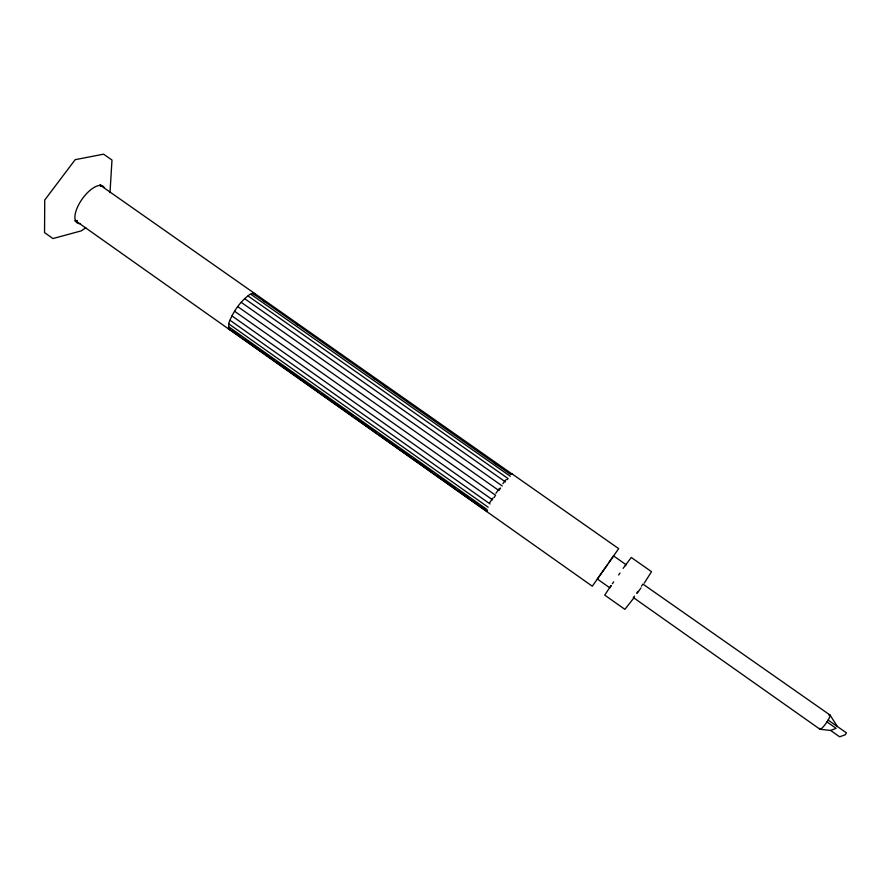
<?xml version="1.0" encoding="UTF-8"?>
<svg xmlns="http://www.w3.org/2000/svg" width="891" height="891" viewBox="0 0 891 891"><rect width="100%" height="100%" fill="white"/><g stroke="black" fill="none" stroke-linecap="round" stroke-linejoin="round"><path stroke-width="1.34" d="M109.994 192.668L111.988 160.035L103.579 154.176L75.167 159.678L44.728 200.041L44.55 232.596L52.948 238.565L81.337 230.847L85.87 227.74M486.341 511L228.564 328.601L228.931 322.698C233.164 311.627 240.303 301.314 249.925 294.364L252.632 293.273L510.487 474.357M486.854 510.71L486.553 511.568L487.488 510.643M642.868 584.039L830.011 715.028L837.306 726.421M819.72 728.393A8.743 1.659 -55 0 0 821.836 728.237A8.743 1.659 -55 0 0 827.026 721.877L828.185 720.006A8.743 1.659 -55 0 0 828.886 715.15M489.805 502.624L492.656 498.147M641.475 586.233L642.311 584.942M611.282 585.587L609.834 587.848L597.315 579.005L618.677 548.644L511.835 473.722L510.688 474.502M644.282 583.093L651.521 571.677L631.251 557.465L623.132 568.38M500.664 488.023L498.938 490.562L237.819 306.671M610.903 585.832L604.722 595.088L624.881 609.355L633.935 597.839M612.351 583.728L613.654 581.856M608.843 562.733L613.565 555.917L626.117 564.738L625.315 565.674M637.41 592.983L640.941 587.937M607.662 564.515L592.292 586.211L75.813 220.923M495.942 493.269L499.439 488.324M618.621 574.985L620.002 573.047M493.848 497.813L495.04 496.142M636.631 593.217L637.9 591.435M502.892 483.679L506.055 479.648M633.768 597.026L634.492 596.112M507.157 479.592L508.137 478.601L248.099 296.012M828.084 720.039L846.45 732.859L845.303 734.741L839.667 736.824L830.635 730.453L820.132 729.295M826.926 721.91L836.148 728.303L830.635 730.453M253.267 293.93L254.603 293.44L254.759 294.687M75.323 220.523L77.283 220.567M633.267 597.493L819.753 729.083M228.564 328.601L229.588 328.701L229.789 329.87M99.959 184.994L512.503 474.302M262.734 300.278L265.017 301.871M295.756 323.444L298.04 325.048M373.206 377.773L375.49 379.366M383.453 384.957L386.872 387.351M493.926 462.451L497.345 464.846M251.006 294.364L510.265 476.284M244.78 298.752L505.42 481.897M241.272 302.383L502.279 485.985M234.667 311.315L495.63 495.296M232.028 315.971L492.6 499.873M230.112 320.315L490.061 503.961M229.02 324.034L488.179 507.257M228.853 326.897L487.087 509.563M232.985 331.107L239.79 335.918M245.448 339.928L252.253 344.728M254.525 346.332L273.782 359.964M276.054 361.568L310.057 385.625M312.318 387.229L319.123 392.04M321.384 393.644L331.586 400.861M333.858 402.465L353.126 416.097M355.386 417.701L375.79 432.135M379.187 434.541L389.389 441.758M391.65 443.362L398.455 448.173M400.716 449.777L410.918 456.994M413.19 458.598L432.458 472.219M436.991 475.426L447.193 482.644M449.454 484.247L455.123 488.257M458.52 490.663L468.722 497.88M470.983 499.483L477.788 504.295M480.06 505.899L484.593 509.106M100.204 185.205L100.527 185.996M80.313 223.63A22.431 9.612 -54.6 0 1 81.036 200.709A22.431 9.612 -54.6 0 1 104.002 187.166M100.56 184.749A22.42 9.678 -54.6 0 1 101.396 186.408M76.882 221.202A22.42 9.678 -54.6 0 1 75.011 221.013"/></g></svg>
